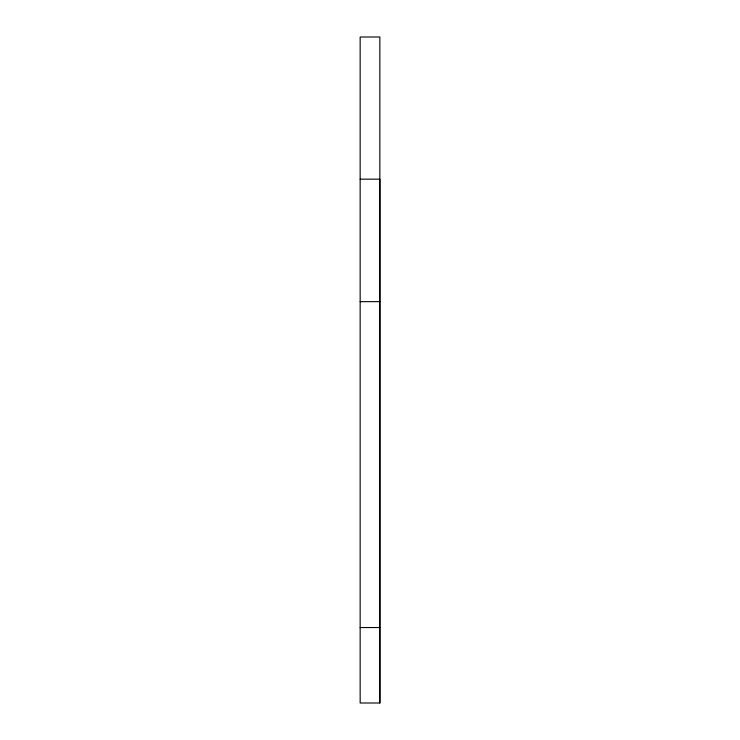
<?xml version="1.0" encoding="UTF-8"?>
<svg xmlns="http://www.w3.org/2000/svg" width="740" height="740" viewBox="0 0 740 740"><rect width="100%" height="100%" fill="white"/><g stroke="black" fill="none" stroke-linecap="round" stroke-linejoin="round"><path stroke-width="1.11" d="M379.842 703L379.842 37L360.158 37L360.158 703L379.842 703L379.842 179.163L360.158 179.163M360.158 301.652L379.842 301.652M360.158 627.538L379.842 627.538"/></g></svg>
